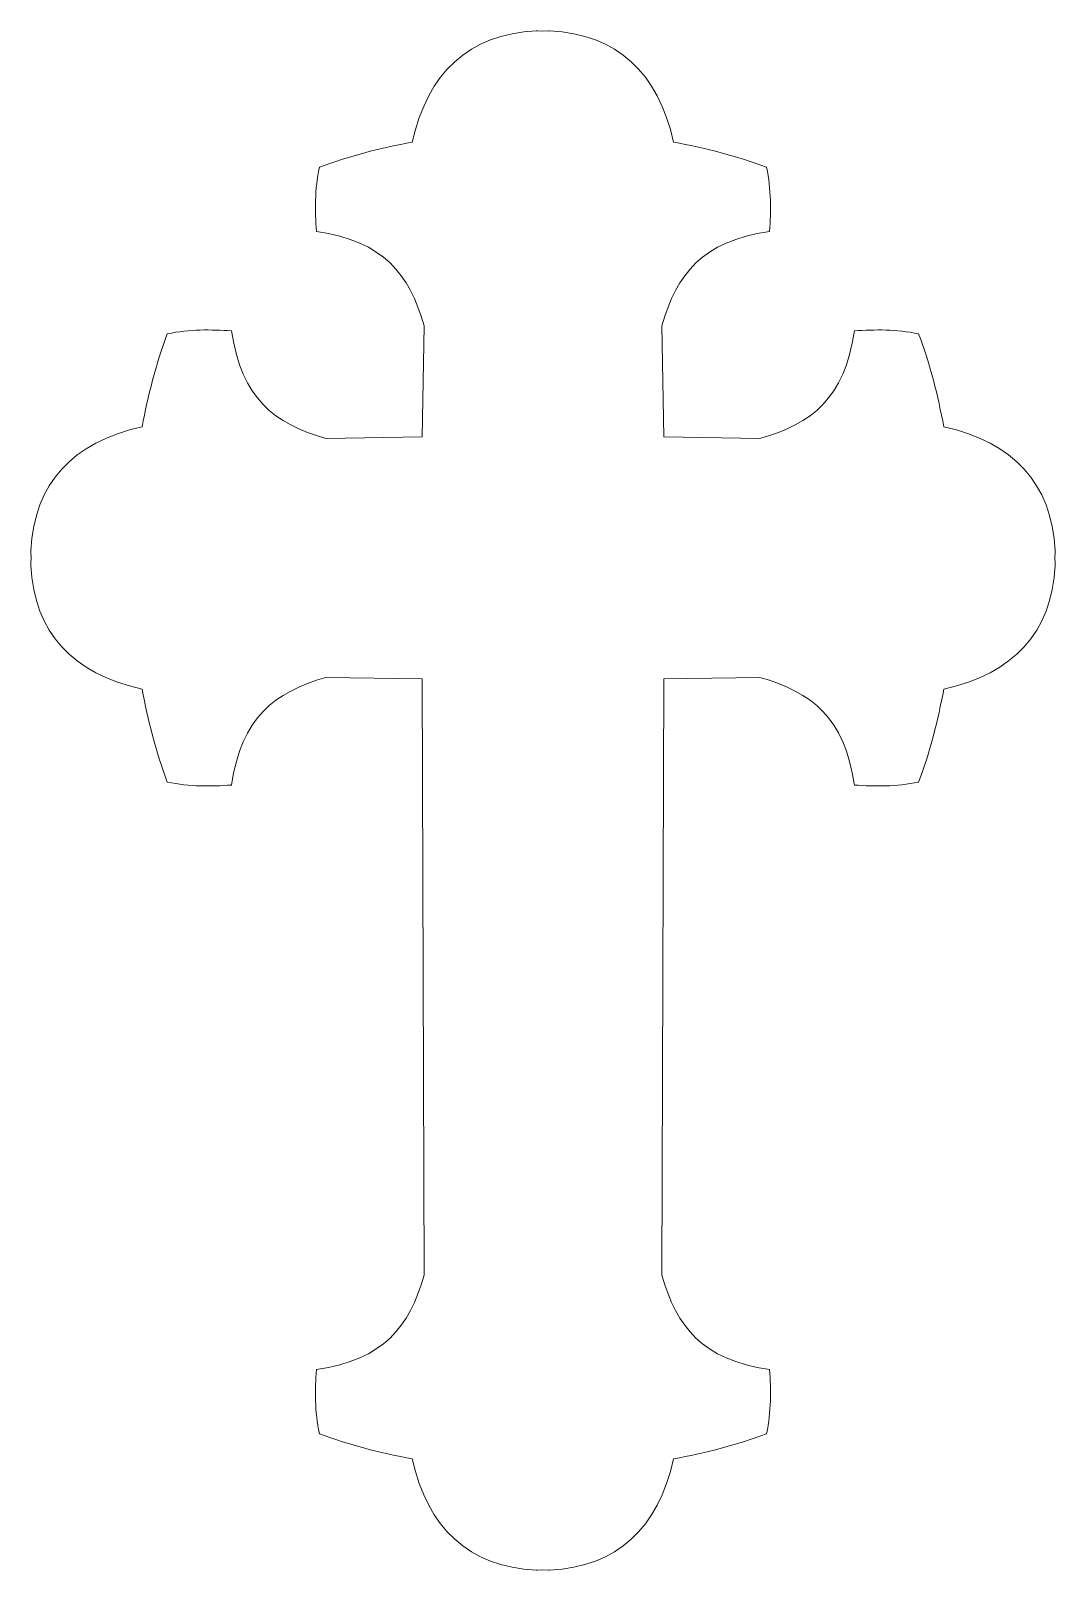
# Model space of a CAD drawing. Header units: centimetres. Extents: x -7.3 to 7.3, y -11 to 11.
import ezdxf

# ---------------------------------------------------------------- set-up
doc = ezdxf.new("R2010")
doc.units = ezdxf.units.CM
doc.header["$MEASUREMENT"] = 0
doc.layers.add('Camada 1', color=7, linetype='Continuous')

msp = doc.modelspace()

# ---------------------------------------------------------------- linework, layer by layer
at = {"layer": 'Camada 1', "lineweight": 9}
msp.add_open_spline([(-0.09541, -10.98096), (-1.06339, -10.92937), (-1.64111, -10.38499), (-1.86359, -9.39269), (-1.86359, -9.39269), (-2.30566, -9.31173), (-2.74748, -9.19894), (-3.18868, -9.03495), (-3.18868, -9.03495), (-3.25599, -8.71203), (-3.25139, -8.41299), (-3.23104, -8.11941), (-3.23104, -8.11941), (-2.262, -7.97344), (-1.91246, -7.51505), (-1.69458, -6.77228), (-1.69458, -6.77228), (-1.69458, -6.77228), (-1.72144, 1.73489), (-1.72144, 1.73489), (-1.72144, 1.73489), (-1.72144, 1.73489), (-3.09455, 1.7569), (-3.09455, 1.7569), (-3.09455, 1.7569), (-3.83731, 1.54007), (-4.29613, 1.19029), (-4.44168, 0.22065), (-4.44168, 0.22065), (-4.73526, 0.20115), (-5.03429, 0.1957), (-5.35724, 0.26301), (-5.35724, 0.26301), (-5.52144, 0.70505), (-5.63405, 1.14709), (-5.71519, 1.58915), (-5.71519, 1.58915), (-6.70727, 1.81061), (-7.25165, 2.38811), (-7.30325, 3.35712), (-7.30325, 3.35712), (-7.30325, 3.35712), (-7.3024, 3.37913), (-7.3024, 3.37913), (-7.3024, 3.37913), (-7.3024, 3.37913), (-7.30325, 3.3894), (-7.30325, 3.3894), (-7.30325, 3.3894), (-7.30325, 3.3894), (-7.29947, 3.46049), (-7.29947, 3.46049), (-7.29947, 3.46049), (-7.29947, 3.46049), (-7.30325, 3.53137), (-7.30325, 3.53137), (-7.30325, 3.53137), (-7.30325, 3.53137), (-7.3024, 3.54164), (-7.3024, 3.54164), (-7.3024, 3.54164), (-7.3024, 3.54164), (-7.30321, 3.5639), (-7.30321, 3.5639), (-7.30321, 3.5639), (-7.25162, 4.53272), (-6.70724, 5.10938), (-5.71515, 5.33187), (-5.71515, 5.33187), (-5.634, 5.7737), (-5.5214, 6.21574), (-5.3572, 6.6578), (-5.3572, 6.6578), (-5.03425, 6.72426), (-4.73522, 6.71966), (-4.44164, 6.69931), (-4.44164, 6.69931), (-4.29612, 5.73049), (-3.83728, 5.38073), (-3.09451, 5.16388), (-3.09451, 5.16388), (-3.09451, 5.16388), (-1.7214, 5.18611), (-1.7214, 5.18611), (-1.7214, 5.18611), (-1.7214, 5.18611), (-1.69454, 6.77226), (-1.69454, 6.77226), (-1.69454, 6.77226), (-1.91242, 7.51502), (-2.26199, 7.97363), (-3.231, 8.11939), (-3.231, 8.11939), (-3.25135, 8.41297), (-3.25595, 8.712), (-3.18864, 9.03495), (-3.18864, 9.03495), (-2.74745, 9.19915), (-2.30559, 9.3107), (-1.86355, 9.39206), (-1.86355, 9.39206), (-1.64106, 10.38499), (-1.06334, 10.92937), (-0.09537, 10.98096), (-0.09537, 10.98096), (-0.09537, 10.98096), (-0.08448, 10.98096), (-0.08448, 10.98096), (-0.08448, 10.98096), (-0.08448, 10.98096), (-0.07988, 10.98096), (-0.07988, 10.98096), (-0.07988, 10.98096), (-0.07988, 10.98096), (-0.0004, 10.97636), (-0.0004, 10.97636), (-0.0004, 10.97636), (-0.0004, 10.97636), (0.07887, 10.98096), (0.07887, 10.98096), (0.07887, 10.98096), (0.07887, 10.98096), (0.08453, 10.98096), (0.08453, 10.98096), (0.08453, 10.98096), (0.08453, 10.98096), (0.09459, 10.98096), (0.09459, 10.98096), (0.09459, 10.98096), (1.06341, 10.92937), (1.64007, 10.38499), (1.86277, 9.39206), (1.86277, 9.39206), (2.3046, 9.3107), (2.74666, 9.19913), (3.1887, 9.03495), (3.1887, 9.03495), (3.25519, 8.712), (3.25056, 8.41297), (3.23021, 8.11939), (3.23021, 8.11939), (2.26117, 7.97366), (1.91139, 7.51503), (1.69375, 6.77226), (1.69375, 6.77226), (1.69375, 6.77226), (1.72061, 5.18611), (1.72061, 5.18611), (1.72061, 5.18611), (1.72061, 5.18611), (3.09369, 5.16388), (3.09369, 5.16388), (3.09369, 5.16388), (3.83728, 5.38071), (4.29612, 5.73049), (4.44082, 6.69931), (4.44082, 6.69931), (4.7344, 6.71966), (5.03341, 6.72426), (5.35636, 6.6578), (5.35636, 6.6578), (5.52162, 6.21573), (5.63317, 5.77369), (5.71431, 5.33187), (5.71431, 5.33187), (6.70639, 5.10938), (7.25077, 4.5327), (7.30321, 3.5639), (7.30321, 3.5639), (7.30321, 3.5639), (7.30154, 3.54167), (7.30154, 3.54167), (7.30154, 3.54167), (7.30154, 3.54167), (7.30321, 3.5314), (7.30321, 3.5314), (7.30321, 3.5314), (7.30321, 3.5314), (7.29861, 3.46052), (7.29861, 3.46052), (7.29861, 3.46052), (7.29861, 3.46052), (7.30321, 3.38943), (7.30321, 3.38943), (7.30321, 3.38943), (7.30321, 3.38943), (7.30154, 3.37916), (7.30154, 3.37916), (7.30154, 3.37916), (7.30154, 3.37916), (7.30321, 3.35715), (7.30321, 3.35715), (7.30321, 3.35715), (7.2508, 2.38811), (6.70639, 1.81061), (5.71431, 1.58918), (5.71431, 1.58918), (5.63316, 1.14711), (5.52161, 0.70507), (5.35636, 0.26304), (5.35636, 0.26304), (5.03344, 0.19573), (4.7344, 0.20118), (4.44082, 0.22068), (4.44082, 0.22068), (4.29612, 1.19033), (3.83728, 1.5401), (3.09369, 1.75693), (3.09369, 1.75693), (3.09369, 1.75693), (1.72061, 1.73492), (1.72061, 1.73492), (1.72061, 1.73492), (1.72061, 1.73492), (1.69375, -6.77225), (1.69375, -6.77225), (1.69375, -6.77225), (1.91142, -7.51501), (2.26118, -7.97341), (3.23021, -8.11938), (3.23021, -8.11938), (3.25056, -8.41296), (3.25516, -8.71197), (3.1887, -9.03492), (3.1887, -9.03492), (2.74666, -9.19891), (2.30459, -9.31173), (1.86277, -9.39266), (1.86277, -9.39266), (1.64007, -10.38495), (1.06341, -10.92933), (0.09459, -10.98093), (0.09459, -10.98093), (0.09459, -10.98093), (0.08453, -10.98094), (0.08453, -10.98094), (0.08453, -10.98094), (0.08453, -10.98094), (0.07887, -10.98094), (0.07887, -10.98094), (0.07887, -10.98094), (0.07887, -10.98094), (-0.0004, -10.97631), (-0.0004, -10.97631), (-0.0004, -10.97631), (-0.0004, -10.97631), (-0.07988, -10.98094), (-0.07988, -10.98094), (-0.07988, -10.98094), (-0.07988, -10.98094), (-0.08448, -10.98094), (-0.08448, -10.98094), (-0.08448, -10.98094), (-0.08448, -10.98094), (-0.09541, -10.98094), (-0.09541, -10.98094), (-0.09541, -10.98094), (-0.09541, -10.98094), (-0.09541, -10.98096), (-0.09541, -10.98096)], degree=3, knots=[0, 0, 0, 0, 0.01515152, 0.01515152, 0.01515152, 0.01515152, 0.03030303, 0.03030303, 0.03030303, 0.03030303, 0.04545455, 0.04545455, 0.04545455, 0.04545455, 0.06060606, 0.06060606, 0.06060606, 0.06060606, 0.07575758, 0.07575758, 0.07575758, 0.07575758, 0.09090909, 0.09090909, 0.09090909, 0.09090909, 0.10606061, 0.10606061, 0.10606061, 0.10606061, 0.12121212, 0.12121212, 0.12121212, 0.12121212, 0.13636364, 0.13636364, 0.13636364, 0.13636364, 0.15151515, 0.15151515, 0.15151515, 0.15151515, 0.16666667, 0.16666667, 0.16666667, 0.16666667, 0.18181818, 0.18181818, 0.18181818, 0.18181818, 0.1969697, 0.1969697, 0.1969697, 0.1969697, 0.21212121, 0.21212121, 0.21212121, 0.21212121, 0.22727273, 0.22727273, 0.22727273, 0.22727273, 0.24242424, 0.24242424, 0.24242424, 0.24242424, 0.25757576, 0.25757576, 0.25757576, 0.25757576, 0.27272727, 0.27272727, 0.27272727, 0.27272727, 0.28787879, 0.28787879, 0.28787879, 0.28787879, 0.3030303, 0.3030303, 0.3030303, 0.3030303, 0.31818182, 0.31818182, 0.31818182, 0.31818182, 0.33333333, 0.33333333, 0.33333333, 0.33333333, 0.34848485, 0.34848485, 0.34848485, 0.34848485, 0.36363636, 0.36363636, 0.36363636, 0.36363636, 0.37878788, 0.37878788, 0.37878788, 0.37878788, 0.39393939, 0.39393939, 0.39393939, 0.39393939, 0.40909091, 0.40909091, 0.40909091, 0.40909091, 0.42424242, 0.42424242, 0.42424242, 0.42424242, 0.43939394, 0.43939394, 0.43939394, 0.43939394, 0.45454545, 0.45454545, 0.45454545, 0.45454545, 0.46969697, 0.46969697, 0.46969697, 0.46969697, 0.48484848, 0.48484848, 0.48484848, 0.48484848, 0.5, 0.5, 0.5, 0.5, 0.51515152, 0.51515152, 0.51515152, 0.51515152, 0.53030303, 0.53030303, 0.53030303, 0.53030303, 0.54545455, 0.54545455, 0.54545455, 0.54545455, 0.56060606, 0.56060606, 0.56060606, 0.56060606, 0.57575758, 0.57575758, 0.57575758, 0.57575758, 0.59090909, 0.59090909, 0.59090909, 0.59090909, 0.60606061, 0.60606061, 0.60606061, 0.60606061, 0.62121212, 0.62121212, 0.62121212, 0.62121212, 0.63636364, 0.63636364, 0.63636364, 0.63636364, 0.65151515, 0.65151515, 0.65151515, 0.65151515, 0.66666667, 0.66666667, 0.66666667, 0.66666667, 0.68181818, 0.68181818, 0.68181818, 0.68181818, 0.6969697, 0.6969697, 0.6969697, 0.6969697, 0.71212121, 0.71212121, 0.71212121, 0.71212121, 0.72727273, 0.72727273, 0.72727273, 0.72727273, 0.74242424, 0.74242424, 0.74242424, 0.74242424, 0.75757576, 0.75757576, 0.75757576, 0.75757576, 0.77272727, 0.77272727, 0.77272727, 0.77272727, 0.78787879, 0.78787879, 0.78787879, 0.78787879, 0.8030303, 0.8030303, 0.8030303, 0.8030303, 0.81818182, 0.81818182, 0.81818182, 0.81818182, 0.83333333, 0.83333333, 0.83333333, 0.83333333, 0.84848485, 0.84848485, 0.84848485, 0.84848485, 0.86363636, 0.86363636, 0.86363636, 0.86363636, 0.87878788, 0.87878788, 0.87878788, 0.87878788, 0.89393939, 0.89393939, 0.89393939, 0.89393939, 0.90909091, 0.90909091, 0.90909091, 0.90909091, 0.92424242, 0.92424242, 0.92424242, 0.92424242, 0.93939394, 0.93939394, 0.93939394, 0.93939394, 0.95454545, 0.95454545, 0.95454545, 0.95454545, 0.96969697, 0.96969697, 0.96969697, 0.96969697, 1, 1, 1, 1], dxfattribs=at)

doc.saveas('drawing.dxf')
